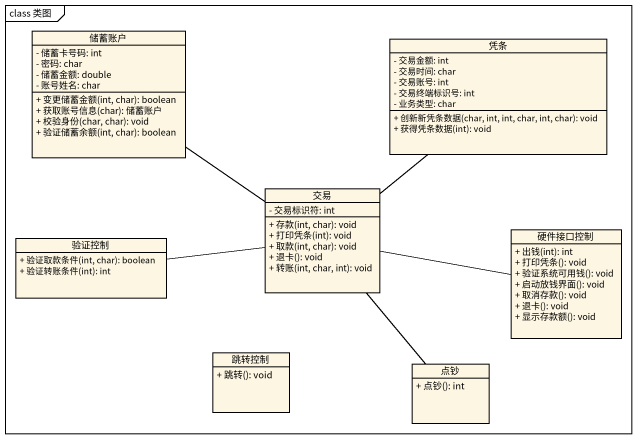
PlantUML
@startuml
mainframe class 类图
hide circle
hide empty members
skinparam classAttributeIconSize 0
class 储蓄账户 {
  - 储蓄卡号码: int
  - 密码: char
  - 储蓄金额: double
  - 账号姓名: char
  + 变更储蓄金额(int, char): boolean
  + 获取账号信息(char): 储蓄账户
  + 校验身份(char, char): void
  + 验证储蓄余额(int, char): boolean
}
class 凭条 {
  - 交易金额: int
  - 交易时间: char
  - 交易账号: int
  - 交易终端标识号: int
  - 业务类型: char
  + 创新新凭条数据(char, int, int, char, int, char): void
  + 获得凭条数据(int): void
}
class 交易 {
  - 交易标识符: int
  + 存款(int, char): void
  + 打印凭条(int): void
  + 取款(int, char): void
  + 退卡(): void
  + 转账(int, char, int): void
}
class 硬件接口控制 {
  + 出钱(int): int
  + 打印凭条(): void
  + 验证系统可用钱(): void
  + 启动放钱界面(): void
  + 取消存款(): void
  + 退卡(): void
  + 显示存款额(): void
}
class 验证控制 {
  + 验证取款条件(int, char): boolean
  + 验证转账条件(int): int
}
class 跳转控制 {
  + 跳转(): void
}
class 点钞 {
  + 点钞(): int
}
交易 -up- 储蓄账户
交易 -up- 凭条
交易 -right- 硬件接口控制
交易 -left- 验证控制
交易 -- 点钞
@enduml
